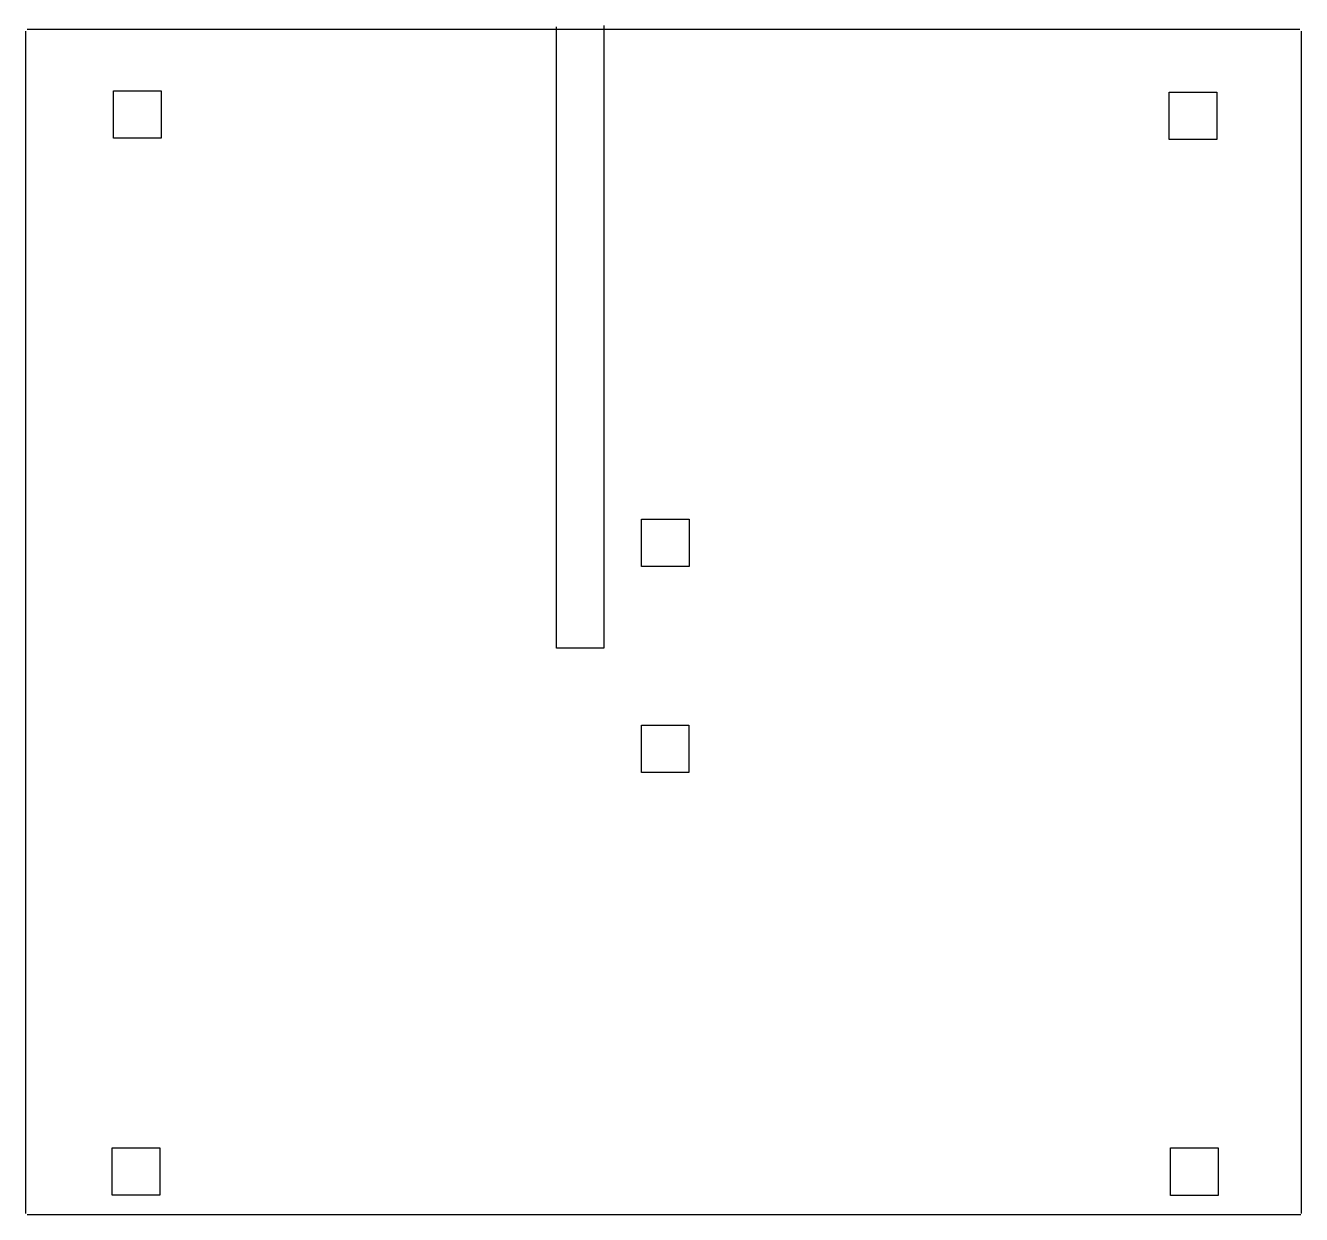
# Model space of a CAD drawing. Extents: x 0 to 252, y 0 to 235.
import ezdxf

# ---------------------------------------------------------------- set-up
doc = ezdxf.new("R2010")
doc.units = 0
doc.layers.get('0').update_dxf_attribs({"linetype": 'CONTINUOUS'})

msp = doc.modelspace()

# ---------------------------------------------------------------- linework, layer by layer
at = {"color": 7}
for points in [[(114.508604, 235.31239), (114.508604, 112.129587), (105.133194, 112.129587)], [(105.133194, 112.129587), (105.133194, 235.035908)], [(0.132292, 234.211591), (0.132292, 0.350934)], [(0.485563, 234.559272), (252.122911, 234.559272)], [(252.450957, 0.324237), (252.450957, 234.211184)], [(0.474472, 0.132282), (252.298581, 0.132282)]]:
    msp.add_lwpolyline(points, dxfattribs=at)
for points in [[(17.563179, 213.043633), (17.563179, 222.418614), (26.938589, 222.418614), (26.938589, 213.043633)], [(226.305531, 212.766929), (226.305531, 222.141911), (235.680941, 222.141911), (235.680941, 212.766929)], [(121.970964, 128.286707), (121.970964, 137.661688), (131.345966, 137.661688), (131.345966, 128.286707)], [(121.932462, 87.573634), (121.932462, 96.948615), (131.307463, 96.948615), (131.307463, 87.573634)], [(17.286698, 3.973397), (17.286698, 13.348378), (26.662107, 13.348378), (26.662107, 3.973397)], [(226.582364, 3.913601), (226.582364, 13.288582), (235.957774, 13.288582), (235.957774, 3.913601)]]:
    msp.add_lwpolyline(points, close=True, dxfattribs=at)

doc.saveas('drawing.dxf')
